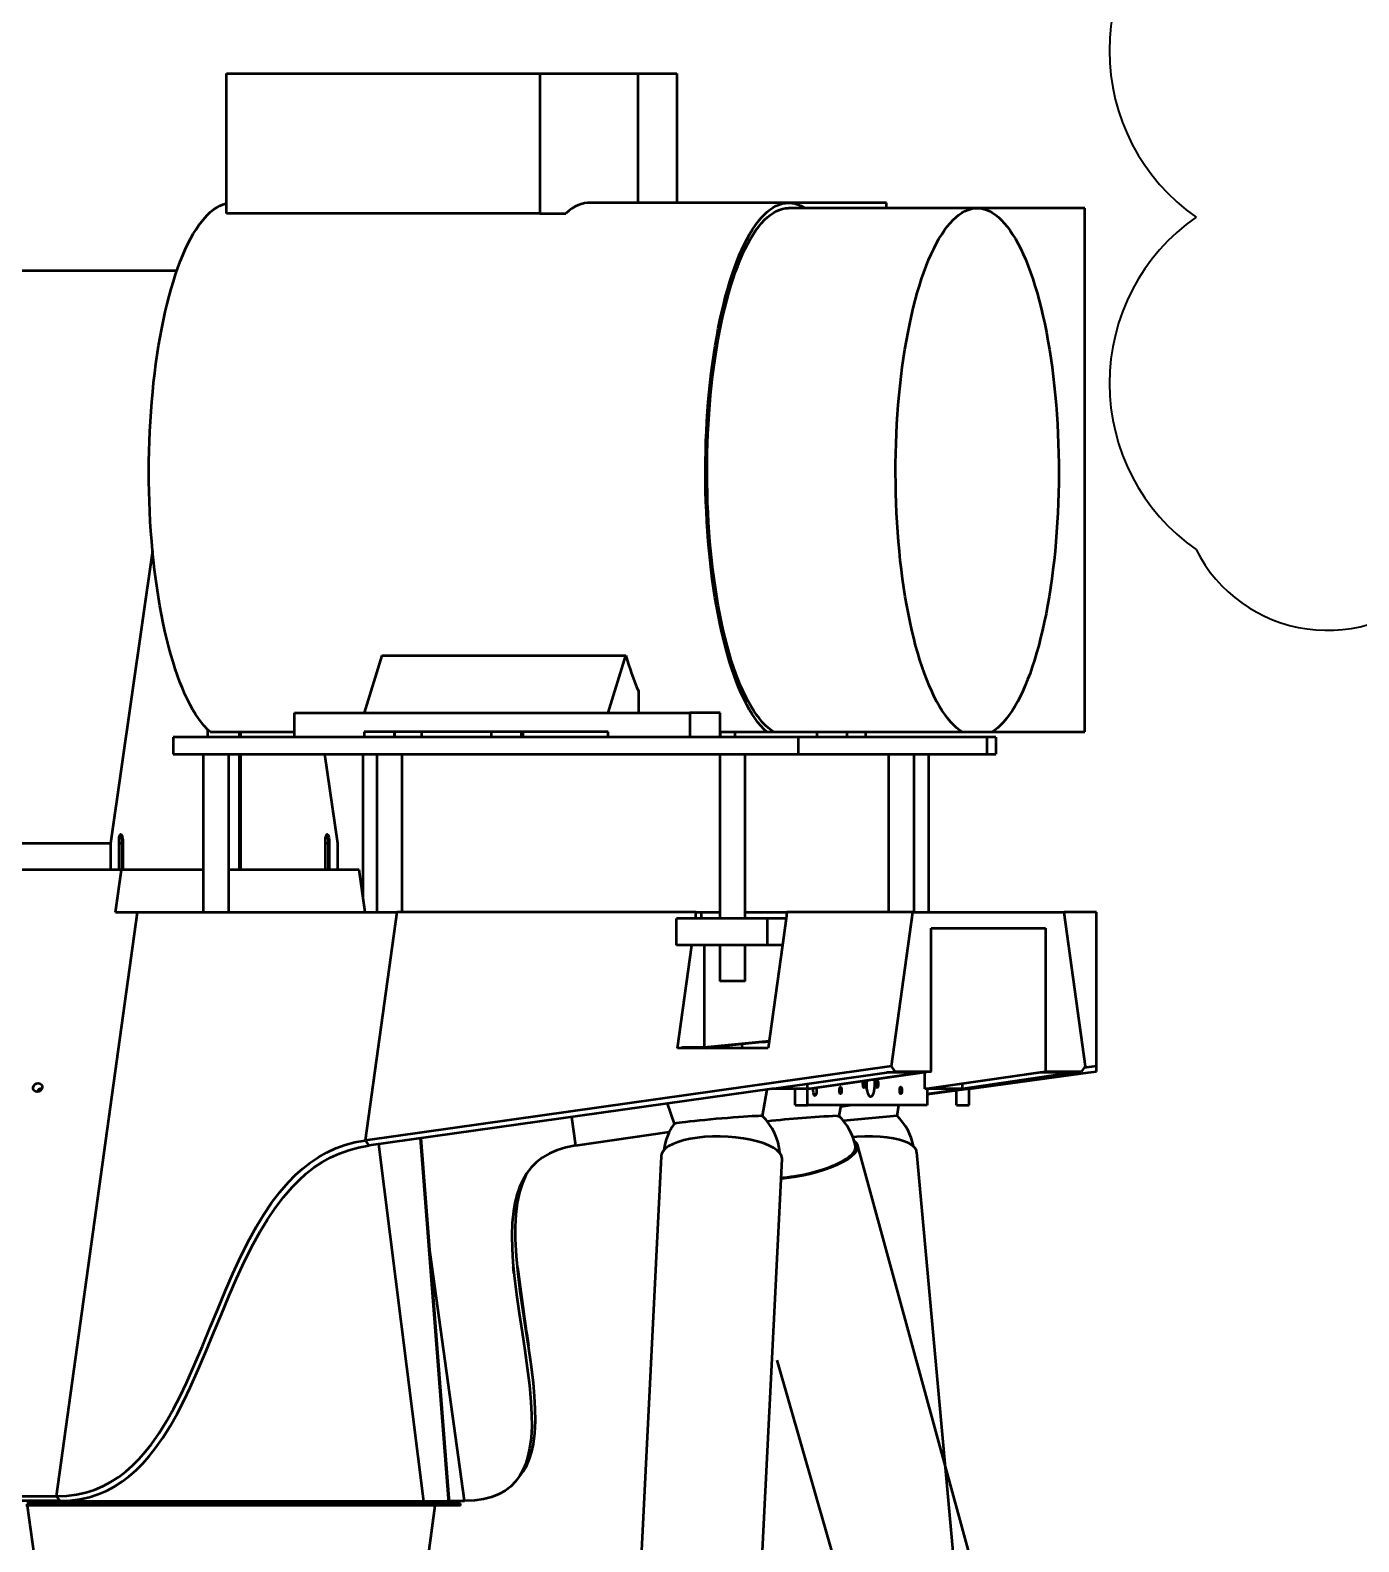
# Model space of a CAD drawing. Header units: inches. Extents: x 0 to 1408, y 0 to 1088.
# Drawn here: x 1007.5 to 1056.8, y 719 to 775.1 of the extents above; entities that cross this region are included whole.
import ezdxf

# ---------------------------------------------------------------- set-up
doc = ezdxf.new("R2010")
doc.units = ezdxf.units.IN
doc.header["$LTSCALE"] = 32
doc.header["$MEASUREMENT"] = 0
doc.linetypes.add('CENTER2', pattern=[1.125, 0.75, -0.125, 0.125, -0.125])
doc.layers.add('AM_0', color=7, linetype='Continuous', lineweight=50)
doc.layers.add('AM_6', color=140, linetype='Continuous', lineweight=35)

msp = doc.modelspace()

# ---------------------------------------------------------------- linework, layer by layer
at = {"layer": 'AM_0'}
for p, q in [((1014.743297, 768.272287), (1014.743297, 773.469137)), ((1014.743297, 773.469137), (1026.388123, 773.469137)), ((1026.388123, 773.469137), (1026.388123, 768.272287)), ((1026.388123, 773.469137), (1030.03793, 773.469137)), ((1030.03793, 773.469137), (1031.469038, 773.469137)), ((1030.03793, 768.665988), (1030.03793, 773.469137)), ((1031.469038, 773.469137), (1031.469038, 768.665988)), ((1026.388123, 768.272287), (1014.743297, 768.272287)), ((1026.388123, 768.272287), (1027.354481, 768.272287)), ((1035.626774, 768.665988), (1028.213027, 768.665988)), ((1039.264314, 768.665988), (1035.626774, 768.665988)), ((1042.628647, 768.469137), (1035.626774, 768.469137)), ((1039.264314, 768.469137), (1039.264314, 768.665988)), ((1046.626518, 768.469137), (1042.628647, 768.469137)), ((1046.626518, 749.020319), (1046.626518, 768.469137)), ((1012.907979, 766.146303), (1003.994695, 766.146303)), ((1012.005082, 755.743423), (1010.439422, 744.88646)), ((1020.521039, 751.855458), (1019.863921, 749.72898)), ((1020.521039, 751.855458), (1029.582286, 751.855458)), ((1028.925168, 749.72898), (1029.582286, 751.855458)), ((1030.044443, 750.538951), (1030.044443, 749.72898)), ((1017.280343, 748.823468), (1017.280343, 749.72898)), ((1017.280343, 749.72898), (1019.863921, 749.72898)), ((1019.863921, 749.72898), (1028.925168, 749.72898)), ((1028.925168, 749.72898), (1031.958065, 749.72898)), ((1031.958065, 749.72898), (1031.958065, 748.823468)), ((1033.077339, 749.72898), (1031.958065, 749.72898)), ((1033.077339, 748.823468), (1033.077339, 749.72898)), ((1012.767274, 748.823468), (1012.767274, 748.193547)), ((1035.982039, 748.823468), (1012.767274, 748.823468)), ((1014.052731, 748.823468), (1014.052731, 749.111839)), ((1014.142839, 749.020319), (1017.280343, 749.020319)), ((1015.23189, 748.823468), (1015.23189, 749.020319)), ((1015.269333, 749.020319), (1015.269333, 748.823468)), ((1028.925168, 749.020319), (1019.863921, 749.020319)), ((1019.863921, 749.020319), (1019.863921, 748.823468)), ((1020.983195, 748.823468), (1020.983195, 749.020319)), ((1020.988062, 749.020319), (1020.988062, 748.823468)), ((1022.00076, 748.823468), (1022.00076, 749.020319)), ((1024.584338, 749.020319), (1024.584338, 748.823468)), ((1025.703613, 748.823468), (1025.703613, 749.020319)), ((1025.760377, 749.020319), (1025.760377, 748.823468)), ((1028.925168, 748.823468), (1028.925168, 749.020319)), ((1033.077339, 749.020319), (1034.811469, 749.020319)), ((1033.082206, 749.020319), (1033.082206, 748.823468)), ((1033.645585, 748.823468), (1033.645585, 749.020319)), ((1034.811469, 749.020319), (1035.085967, 749.020319)), ((1035.085967, 749.020319), (1042.08784, 749.020319)), ((1035.982039, 748.823468), (1035.982039, 748.193547)), ((1042.989669, 748.823468), (1035.982039, 748.823468)), ((1036.678482, 749.020319), (1036.678482, 748.823468)), ((1037.797756, 748.823468), (1037.797756, 749.020319)), ((1038.476912, 749.020319), (1038.476912, 748.823468)), ((1042.08784, 749.020319), (1043.169454, 749.020319)), ((1043.319432, 748.823468), (1042.989669, 748.823468)), ((1042.989669, 748.823468), (1042.989669, 748.193547)), ((1043.169454, 749.020319), (1046.626518, 749.020319)), ((1043.319432, 748.823468), (1043.319432, 748.193547)), ((1012.767274, 748.193547), (1035.982039, 748.193547)), ((1013.885162, 748.193547), (1013.885162, 742.327405)), ((1014.830044, 742.327405), (1014.830044, 748.193547)), ((1015.23189, 743.902208), (1015.23189, 748.193547)), ((1015.269333, 748.193547), (1015.269333, 743.902208)), ((1018.882642, 744.88646), (1018.405734, 748.193547)), ((1019.815495, 748.193547), (1019.815495, 742.902475)), ((1020.333155, 748.193547), (1020.333155, 742.327405)), ((1021.278037, 742.327405), (1021.278037, 748.193547)), ((1033.072424, 748.193547), (1033.072424, 742.091185)), ((1034.017306, 742.091185), (1034.017306, 748.193547)), ((1035.982039, 748.193547), (1042.989669, 748.193547)), ((1039.337926, 748.193547), (1039.337926, 742.327405)), ((1040.282808, 742.327405), (1040.282808, 748.193547)), ((1040.839117, 742.327405), (1040.839117, 748.193547)), ((1042.989669, 748.193547), (1043.319432, 748.193547)), ((1010.439422, 744.88646), (1000.928857, 744.88646)), ((1010.439422, 744.88646), (1010.439422, 743.902208)), ((1010.761822, 743.902208), (1010.761822, 745.004571)), ((1010.858205, 744.877726), (1010.761822, 744.877726)), ((1010.858205, 745.004571), (1010.858205, 743.902208)), ((1010.858205, 745.004571), (1010.895648, 745.004571)), ((1010.895648, 745.004571), (1010.895648, 743.902208)), ((1018.426416, 743.902208), (1018.426416, 745.004571)), ((1018.5228, 744.877726), (1018.426416, 744.877726)), ((1018.5228, 745.004571), (1018.5228, 743.902208)), ((1018.5228, 745.004571), (1018.560243, 745.004571)), ((1018.560243, 745.004571), (1018.560243, 743.902208)), ((1018.882642, 743.902208), (1018.882642, 744.88646)), ((1010.843592, 743.902208), (1000.059959, 743.902208)), ((1010.624887, 742.327405), (1010.843592, 743.902208)), ((1013.885162, 743.902208), (1010.843592, 743.902208)), ((1019.676654, 743.902208), (1014.830044, 743.902208)), ((1019.895359, 742.327405), (1019.676654, 743.902208)), ((1008.437527, 720.645677), (1011.448637, 742.327405)), ((1010.624887, 742.327405), (1011.448637, 742.327405)), ((1011.448637, 742.327405), (1014.608545, 742.327405)), ((1014.608545, 742.327405), (1021.073867, 742.327405)), ((1021.073867, 742.327405), (1019.897884, 733.859652)), ((1032.194488, 742.327405), (1021.073867, 742.327405)), ((1031.464527, 741.106933), (1031.464527, 742.091185)), ((1034.834412, 742.091185), (1031.464527, 742.091185)), ((1032.161682, 742.091185), (1032.194488, 742.327405)), ((1032.194488, 742.327405), (1032.376978, 742.327405)), ((1032.376978, 742.327405), (1033.072424, 742.327405)), ((1032.376978, 742.327405), (1032.376978, 742.091185)), ((1034.017306, 742.327405), (1035.550594, 742.327405)), ((1034.834412, 742.091185), (1034.834412, 741.106933)), ((1035.531568, 742.091185), (1034.834412, 742.091185)), ((1035.531568, 742.091185), (1035.394877, 741.106933)), ((1035.564373, 742.327405), (1035.531568, 742.091185)), ((1040.24477, 742.327405), (1035.564373, 742.327405)), ((1039.451521, 736.615558), (1040.24477, 742.327405)), ((1040.24477, 742.327405), (1045.84114, 742.327405)), ((1045.84114, 742.327405), (1046.634389, 736.615558)), ((1047.059589, 742.327405), (1045.85492, 742.327405)), ((1047.059589, 736.615558), (1047.059589, 742.327405)), ((1040.913901, 741.736854), (1045.172009, 741.736854)), ((1040.913901, 736.421893), (1040.913901, 741.736854)), ((1045.172009, 741.736854), (1045.172009, 736.421893)), ((1034.834412, 741.106933), (1031.464527, 741.106933)), ((1031.494632, 737.288035), (1032.024992, 741.106933)), ((1032.486473, 741.106933), (1032.486473, 737.310937)), ((1033.072424, 741.106933), (1033.072424, 739.76835)), ((1034.017306, 739.76835), (1034.017306, 741.106933)), ((1035.394877, 741.106933), (1034.834412, 741.106933)), ((1035.394877, 741.106933), (1034.864517, 737.288035)), ((1034.017306, 739.76835), (1033.072424, 739.76835)), ((1034.899769, 737.541867), (1032.486473, 737.310937)), ((1033.896879, 737.433914), (1032.64818, 737.29642)), ((1033.909505, 737.288035), (1033.896879, 737.433914)), ((1034.864517, 737.288035), (1031.494632, 737.288035)), ((1031.657871, 737.310937), (1031.65469, 737.288035)), ((1032.486473, 737.310937), (1031.657871, 737.310937)), ((1032.570474, 737.288035), (1032.64818, 737.29642)), ((1039.451521, 736.615558), (1019.897884, 733.859652)), ((1035.0018, 735.775978), (1039.279158, 736.378832)), ((1036.323392, 735.775978), (1040.517027, 736.378832)), ((1040.913901, 736.421893), (1036.420721, 735.775978)), ((1039.279158, 736.378832), (1039.584684, 736.421893)), ((1040.517027, 736.378832), (1039.279158, 736.378832)), ((1039.584684, 736.421893), (1039.451521, 736.615558)), ((1039.584684, 736.421893), (1040.913901, 736.421893)), ((1040.678829, 735.775978), (1045.172009, 736.421893)), ((1040.678829, 735.775978), (1040.678829, 736.388101)), ((1044.969792, 736.378832), (1040.776157, 735.775978)), ((1046.207661, 736.378832), (1042.097749, 735.775978)), ((1042.33518, 735.775978), (1046.744629, 736.378832)), ((1046.207661, 736.378832), (1044.969792, 736.378832)), ((1045.172009, 736.421893), (1046.501226, 736.421893)), ((1046.501226, 736.421893), (1046.207661, 736.378832)), ((1046.634389, 736.615558), (1046.501226, 736.421893)), ((1047.059589, 736.615558), (1046.59027, 736.551393)), ((1046.744629, 736.378832), (1047.059589, 736.421893)), ((1047.059589, 736.421893), (1047.059589, 736.615558)), ((1035.0018, 735.775978), (1020.031047, 733.665988)), ((1034.660356, 734.75732), (1034.828001, 735.751483)), ((1036.323392, 735.775978), (1035.0018, 735.775978)), ((1035.874074, 735.162051), (1035.874074, 735.775978)), ((1036.323392, 735.775978), (1036.323392, 735.962244)), ((1036.420721, 735.775978), (1036.323392, 735.775978)), ((1036.323392, 735.162051), (1036.323392, 735.775978)), ((1040.776157, 735.775978), (1040.678829, 735.775978)), ((1040.776157, 735.775978), (1040.776157, 735.162051)), ((1042.097749, 735.775978), (1040.776157, 735.775978)), ((1040.776157, 735.582123), (1042.097749, 735.775978)), ((1042.33518, 735.775978), (1040.776157, 735.56283)), ((1041.862739, 735.162051), (1041.862739, 735.711386)), ((1042.097749, 735.775978), (1042.071881, 735.962244)), ((1042.33518, 735.162051), (1042.33518, 735.775978)), ((1031.111751, 735.227711), (1031.378403, 734.473258)), ((1035.874074, 735.162051), (1036.323392, 735.162051)), ((1040.776157, 735.162051), (1036.323392, 735.162051)), ((1037.507205, 734.75732), (1037.575455, 735.162051)), ((1037.56691, 735.111381), (1037.912349, 735.162051)), ((1039.65708, 734.764175), (1039.722326, 735.162051)), ((1041.862739, 735.162051), (1042.33518, 735.162051)), ((1027.56558, 734.727911), (1027.713057, 733.665988)), ((1039.65708, 734.764175), (1037.658967, 734.582333)), ((1027.713057, 733.665988), (1031.206536, 734.178422)), ((1019.897884, 733.859652), (1020.031047, 733.665988)), ((1020.391251, 733.716755), (1022.069229, 720.457326)), ((1021.944138, 733.93562), (1022.995155, 720.398271)), ((1021.962562, 733.938217), (1023.013781, 720.398271)), ((1052.263726, 682.309909), (1038.193961, 733.655071)), ((1030.89137, 733.274253), (1028.317036, 681.92909)), ((1032.81547, 681.810382), (1035.389804, 733.155545)), ((1042.183524, 713.655941), (1040.385042, 733.418813)), ((1023.593584, 720.477011), (1022.264851, 730.044655)), ((1035.192965, 725.696304), (1047.850678, 681.429564)), ((1025.509319, 721.222308), (1025.646858, 721.391303)), ((995.66893, 720.645677), (1008.437527, 720.645677)), ((1008.574161, 720.477011), (1008.437527, 720.645677)), ((1008.574161, 720.477011), (997.34121, 720.477011)), ((1008.273698, 720.299846), (1007.300176, 720.299846)), ((1008.273698, 720.378586), (1007.337619, 720.378586)), ((1007.348378, 720.299846), (1010.500785, 697.22898)), ((1007.806011, 720.398271), (1007.815975, 720.477011)), ((1007.806011, 720.398271), (1008.779533, 720.398271)), ((1023.444729, 720.378586), (1008.273698, 720.378586)), ((1008.273698, 720.299846), (1008.273698, 720.378586)), ((1023.444729, 720.299846), (1008.273698, 720.299846)), ((1008.779533, 720.398271), (1008.79497, 720.486248)), ((1008.800348, 720.398271), (1008.779533, 720.398271)), ((1008.806727, 720.457326), (1008.799253, 720.398271)), ((1008.800348, 720.398271), (1008.815938, 720.487125)), ((1022.986587, 720.457326), (1008.806727, 720.457326)), ((1022.99406, 720.398271), (1008.814127, 720.398271)), ((1012.912141, 720.394091), (1012.911873, 720.37813)), ((1019.345484, 697.22898), (1022.497891, 720.299846)), ((1022.497523, 720.394508), (1022.495348, 720.378586)), ((1022.50865, 720.378586), (1022.497523, 720.394508)), ((1022.986587, 720.457326), (1022.99406, 720.398271)), ((1022.995155, 720.398271), (1022.99406, 720.398271)), ((1023.013781, 720.398271), (1022.995155, 720.398271)), ((1023.007667, 720.477011), (1023.593584, 720.477011)), ((1023.444729, 720.299846), (1023.444729, 720.378586))]:
    msp.add_line(p, q, dxfattribs=at)
at = {"layer": 'AM_0', "flags": 128}
for points in [[(1014.142839, 749.020319), (1014.032157, 749.125514), (1013.922766, 749.244004), (1013.814818, 749.375624), (1013.708462, 749.520191), (1013.603848, 749.677502), (1013.501122, 749.84734), (1013.400426, 750.029467), (1013.301901, 750.223629), (1013.205683, 750.429556), (1013.111908, 750.64696), (1013.020706, 750.87554), (1012.932203, 751.114976), (1012.846524, 751.364935), (1012.763788, 751.625068), (1012.684109, 751.895013), (1012.607599, 752.174393), (1012.534365, 752.46282), (1012.464509, 752.759891), (1012.398127, 753.065193), (1012.335314, 753.378299), (1012.276155, 753.698775), (1012.220733, 754.026172), (1012.169127, 754.360035), (1012.121406, 754.699899), (1012.07764, 755.045289), (1012.037887, 755.395725), (1012.002203, 755.750719), (1011.970639, 756.109775), (1011.943238, 756.472393), (1011.920039, 756.838068), (1011.901073, 757.20629), (1011.886368, 757.576546), (1011.875943, 757.948321), (1011.869813, 758.321096), (1011.867987, 758.694351), (1011.870467, 759.067567), (1011.87725, 759.440223), (1011.888327, 759.8118), (1011.903681, 760.181781), (1011.923292, 760.549649), (1011.947132, 760.914892), (1011.975168, 761.277002), (1012.007361, 761.635473), (1012.043666, 761.989805), (1012.084033, 762.339506), (1012.128404, 762.684087), (1012.17672, 763.02307), (1012.228911, 763.35598), (1012.284905, 763.682354), (1012.344625, 764.001739), (1012.407987, 764.313687), (1012.474902, 764.617765), (1012.545278, 764.913549), (1012.619017, 765.200627), (1012.696015, 765.478599), (1012.776165, 765.747076), (1012.859356, 766.005687), (1012.945472, 766.254068), (1013.034393, 766.491876), (1013.125995, 766.718778), (1013.220149, 766.934457), (1013.316726, 767.138615), (1013.41559, 767.330965), (1013.516604, 767.511241), (1013.619627, 767.67919), (1013.724514, 767.834578), (1013.831121, 767.97719), (1013.939299, 768.106827), (1014.048896, 768.223307), (1014.159761, 768.326469), (1014.271738, 768.416168), (1014.384671, 768.49228), (1014.498404, 768.554698), (1014.612777, 768.603337), (1014.727632, 768.638127), (1014.743297, 768.641789)], [(1028.213027, 768.665988), (1028.15503, 768.664227), (1028.03912, 768.65014), (1027.923454, 768.621986), (1027.808197, 768.579804), (1027.69351, 768.523655), (1027.579554, 768.453616), (1027.466492, 768.369788), (1027.354481, 768.272287)], [(1034.811469, 749.020319), (1034.700787, 749.125514), (1034.591396, 749.244004), (1034.483447, 749.375624), (1034.377092, 749.520191), (1034.272478, 749.677502), (1034.169752, 749.84734), (1034.069056, 750.029467), (1033.97053, 750.223629), (1033.874313, 750.429556), (1033.780538, 750.64696), (1033.689336, 750.87554), (1033.600833, 751.114976), (1033.515154, 751.364935), (1033.432417, 751.625068), (1033.352739, 751.895013), (1033.276229, 752.174393), (1033.202995, 752.46282), (1033.133139, 752.759891), (1033.066757, 753.065193), (1033.003943, 753.378299), (1032.944784, 753.698775), (1032.889363, 754.026172), (1032.837756, 754.360035), (1032.790036, 754.699899), (1032.746269, 755.045289), (1032.706516, 755.395725), (1032.670833, 755.750719), (1032.639269, 756.109775), (1032.611868, 756.472393), (1032.588669, 756.838068), (1032.569703, 757.20629), (1032.554997, 757.576546), (1032.544572, 757.948321), (1032.538443, 758.321096), (1032.536617, 758.694351), (1032.539097, 759.067567), (1032.54588, 759.440223), (1032.556956, 759.8118), (1032.572311, 760.181781), (1032.591922, 760.549649), (1032.615762, 760.914892), (1032.643798, 761.277002), (1032.675991, 761.635473), (1032.712296, 761.989805), (1032.752663, 762.339506), (1032.797034, 762.684087), (1032.845349, 763.02307), (1032.89754, 763.35598), (1032.953535, 763.682354), (1033.013255, 764.001739), (1033.076616, 764.313687), (1033.143532, 764.617765), (1033.213908, 764.913549), (1033.287646, 765.200627), (1033.364645, 765.478599), (1033.444795, 765.747076), (1033.527986, 766.005687), (1033.614102, 766.254068), (1033.703023, 766.491876), (1033.794625, 766.718778), (1033.888779, 766.934457), (1033.985356, 767.138615), (1034.08422, 767.330965), (1034.185234, 767.511241), (1034.288256, 767.67919), (1034.393144, 767.834578), (1034.499751, 767.97719), (1034.607929, 768.106827), (1034.717526, 768.223307), (1034.82839, 768.326469), (1034.940367, 768.416168), (1035.053301, 768.49228), (1035.167034, 768.554698), (1035.281407, 768.603337), (1035.396262, 768.638127), (1035.511438, 768.65902), (1035.626774, 768.665988), (1035.742111, 768.65902), (1035.857287, 768.638127), (1035.972141, 768.603337), (1036.086515, 768.554698), (1036.200247, 768.49228), (1036.236898, 768.469137)], [(1035.085967, 749.020319), (1034.974613, 749.092702), (1034.864176, 749.178543), (1034.75481, 749.277721), (1034.64667, 749.390096), (1034.539908, 749.51551), (1034.434674, 749.653787), (1034.331116, 749.804733), (1034.229379, 749.968134), (1034.129606, 750.143763), (1034.031938, 750.331372), (1033.936511, 750.530696), (1033.843461, 750.741457), (1033.752918, 750.963357), (1033.665008, 751.196084), (1033.579857, 751.439313), (1033.497582, 751.692699), (1033.418301, 751.955889), (1033.342124, 752.228511), (1033.269159, 752.510182), (1033.199508, 752.800506), (1033.133269, 753.099076), (1033.070535, 753.405471), (1033.011394, 753.71926), (1032.95593, 754.040004), (1032.904221, 754.36725), (1032.856338, 754.700539), (1032.81235, 755.039402), (1032.772318, 755.383364), (1032.736299, 755.731939), (1032.704343, 756.084639), (1032.676495, 756.440968), (1032.652794, 756.800425), (1032.633274, 757.162504), (1032.617962, 757.526696), (1032.606879, 757.89249), (1032.600041, 758.259371), (1032.597459, 758.626824), (1032.599134, 758.994332), (1032.605066, 759.361378), (1032.615245, 759.727447), (1032.629657, 760.092024), (1032.648283, 760.454596), (1032.671095, 760.814654), (1032.698063, 761.171691), (1032.729147, 761.525206), (1032.764304, 761.874702), (1032.803486, 762.219688), (1032.846636, 762.559677), (1032.893694, 762.894194), (1032.944594, 763.222767), (1032.999264, 763.544934), (1033.057628, 763.860243), (1033.119603, 764.16825), (1033.185103, 764.468523), (1033.254035, 764.760639), (1033.326303, 765.044188), (1033.401804, 765.31877), (1033.480433, 765.584001), (1033.562079, 765.839507), (1033.646627, 766.084929), (1033.733959, 766.319923), (1033.823952, 766.544157), (1033.916479, 766.757316), (1034.01141, 766.959102), (1034.108612, 767.14923), (1034.207948, 767.327432), (1034.309278, 767.49346), (1034.412461, 767.647078), (1034.51735, 767.788072), (1034.623799, 767.916242), (1034.731658, 768.03141), (1034.840775, 768.133412), (1034.950997, 768.222106), (1035.062169, 768.297366), (1035.174135, 768.359088), (1035.286737, 768.407184), (1035.399817, 768.441586), (1035.513216, 768.462247), (1035.626774, 768.469137)], [(1042.08784, 749.020319), (1041.976486, 749.092702), (1041.866048, 749.178543), (1041.756683, 749.277721), (1041.648543, 749.390096), (1041.541781, 749.51551), (1041.436547, 749.653787), (1041.332989, 749.804733), (1041.231251, 749.968134), (1041.131479, 750.143763), (1041.03381, 750.331372), (1040.938384, 750.530696), (1040.845334, 750.741457), (1040.75479, 750.963357), (1040.666881, 751.196084), (1040.581729, 751.439313), (1040.499455, 751.692699), (1040.420174, 751.955889), (1040.343997, 752.228511), (1040.271032, 752.510182), (1040.201381, 752.800506), (1040.135142, 753.099076), (1040.072408, 753.405471), (1040.013267, 753.71926), (1039.957803, 754.040004), (1039.906093, 754.36725), (1039.858211, 754.700539), (1039.814223, 755.039402), (1039.774191, 755.383364), (1039.738172, 755.731939), (1039.706216, 756.084639), (1039.678368, 756.440968), (1039.654667, 756.800425), (1039.635147, 757.162504), (1039.619834, 757.526696), (1039.608752, 757.89249), (1039.601914, 758.259371), (1039.599331, 758.626824), (1039.601007, 758.994332), (1039.606938, 759.361378), (1039.617117, 759.727447), (1039.63153, 760.092024), (1039.650156, 760.454596), (1039.672968, 760.814654), (1039.699935, 761.171691), (1039.73102, 761.525206), (1039.766177, 761.874702), (1039.805358, 762.219688), (1039.848508, 762.559677), (1039.895566, 762.894194), (1039.946467, 763.222767), (1040.001137, 763.544934), (1040.059501, 763.860243), (1040.121476, 764.16825), (1040.186976, 764.468523), (1040.255908, 764.760639), (1040.328176, 765.044188), (1040.403677, 765.31877), (1040.482306, 765.584001), (1040.563952, 765.839507), (1040.6485, 766.084929), (1040.735832, 766.319923), (1040.825825, 766.544157), (1040.918352, 766.757316), (1041.013283, 766.959102), (1041.110485, 767.14923), (1041.209821, 767.327432), (1041.311151, 767.49346), (1041.414334, 767.647078), (1041.519223, 767.788072), (1041.625672, 767.916242), (1041.733531, 768.03141), (1041.842648, 768.133412), (1041.95287, 768.222106), (1042.064042, 768.297366), (1042.176008, 768.359088), (1042.28861, 768.407184), (1042.401689, 768.441586), (1042.515088, 768.462247), (1042.628647, 768.469137), (1042.742206, 768.462247), (1042.855604, 768.441586), (1042.968684, 768.407184), (1043.081286, 768.359088), (1043.193252, 768.297366), (1043.304424, 768.222106), (1043.414646, 768.133412), (1043.523763, 768.03141), (1043.631622, 767.916242), (1043.738071, 767.788072), (1043.84296, 767.647078), (1043.946143, 767.49346), (1044.047473, 767.327432), (1044.146809, 767.14923), (1044.244011, 766.959102), (1044.338942, 766.757316), (1044.431469, 766.544157), (1044.521462, 766.319923), (1044.608794, 766.084929), (1044.693342, 765.839507), (1044.774988, 765.584001), (1044.853617, 765.31877), (1044.929118, 765.044188), (1045.001386, 764.760639), (1045.070318, 764.468523), (1045.135818, 764.16825), (1045.197793, 763.860243), (1045.256157, 763.544934), (1045.310827, 763.222767), (1045.361727, 762.894194), (1045.408786, 762.559677), (1045.451936, 762.219688), (1045.491117, 761.874702), (1045.526274, 761.525206), (1045.557359, 761.171691), (1045.584326, 760.814654), (1045.607138, 760.454596), (1045.625764, 760.092024), (1045.640176, 759.727447), (1045.650356, 759.361378), (1045.656287, 758.994332), (1045.657963, 758.626824), (1045.65538, 758.259371), (1045.648542, 757.89249), (1045.63746, 757.526696), (1045.622147, 757.162504), (1045.602627, 756.800425), (1045.578926, 756.440968), (1045.551078, 756.084639), (1045.519122, 755.731939), (1045.483103, 755.383364), (1045.443071, 755.039402), (1045.399083, 754.700539), (1045.351201, 754.36725), (1045.299491, 754.040004), (1045.244027, 753.71926), (1045.184886, 753.405471), (1045.122152, 753.099076), (1045.055913, 752.800506), (1044.986262, 752.510182), (1044.913297, 752.228511), (1044.83712, 751.955889), (1044.757839, 751.692699), (1044.675565, 751.439313), (1044.590413, 751.196084), (1044.502504, 750.963357), (1044.41196, 750.741457), (1044.31891, 750.530696), (1044.223483, 750.331372), (1044.125815, 750.143763), (1044.026042, 749.968134), (1043.924305, 749.804733), (1043.820747, 749.653787), (1043.715513, 749.51551), (1043.608751, 749.390096), (1043.500611, 749.277721), (1043.391245, 749.178543), (1043.280808, 749.092702), (1043.169454, 749.020319)], [(1010.761822, 745.004571), (1010.766915, 745.087435), (1010.78142, 745.157684), (1010.803128, 745.204623), (1010.828735, 745.221106), (1010.854341, 745.204623), (1010.87605, 745.157684), (1010.890555, 745.087435), (1010.895648, 745.004571)], [(1010.810013, 745.209055), (1010.816898, 745.204623), (1010.838606, 745.157684), (1010.853111, 745.087435), (1010.858205, 745.004571)], [(1018.426416, 745.004571), (1018.43151, 745.087435), (1018.446015, 745.157684), (1018.467723, 745.204623), (1018.49333, 745.221106), (1018.518936, 745.204623), (1018.540644, 745.157684), (1018.555149, 745.087435), (1018.560243, 745.004571)], [(1018.474608, 745.209055), (1018.481493, 745.204623), (1018.503201, 745.157684), (1018.517706, 745.087435), (1018.5228, 745.004571)], [(1007.905493, 735.822404), (1007.884079, 735.760564), (1007.840273, 735.708138), (1007.780745, 735.673109), (1007.714557, 735.660808), (1007.651785, 735.673109), (1007.601987, 735.708138), (1007.572742, 735.760564), (1007.568505, 735.822404), (1007.589919, 735.884244), (1007.633724, 735.93667), (1007.693253, 735.971699), (1007.759441, 735.984), (1007.822213, 735.971699), (1007.872011, 735.93667), (1007.901256, 735.884244), (1007.905493, 735.822404)], [(1007.894275, 735.790008), (1007.892604, 735.790336), (1007.826415, 735.778035), (1007.766887, 735.743005), (1007.723081, 735.69058), (1007.712885, 735.661136)], [(1036.664041, 735.713232), (1036.659411, 735.637901), (1036.646224, 735.574038), (1036.62649, 735.531366), (1036.603211, 735.516382), (1036.579932, 735.531366), (1036.560198, 735.574038), (1036.547011, 735.637901), (1036.542381, 735.713232), (1036.547011, 735.788563), (1036.548196, 735.794303)], [(1036.655054, 735.809664), (1036.659411, 735.788563), (1036.664041, 735.713232)], [(1037.592594, 735.713232), (1037.589517, 735.663159), (1037.580752, 735.62071), (1037.567634, 735.592346), (1037.552161, 735.582385), (1037.536687, 735.592346), (1037.52357, 735.62071), (1037.514805, 735.663159), (1037.511727, 735.713232), (1037.514805, 735.763305), (1037.52357, 735.805754), (1037.536687, 735.834118), (1037.552161, 735.844078), (1037.567634, 735.834118), (1037.580752, 735.805754), (1037.589517, 735.763305), (1037.592594, 735.713232)], [(1038.470695, 735.949452), (1038.467454, 735.89672), (1038.458224, 735.852016), (1038.444409, 735.822146), (1038.428114, 735.811657), (1038.411819, 735.822146), (1038.398005, 735.852016), (1038.388775, 735.89672), (1038.385533, 735.949452), (1038.388775, 736.002184), (1038.398005, 736.046888), (1038.404611, 736.061171)], [(1038.817427, 735.949452), (1038.814622, 735.857284), (1038.806314, 735.768657), (1038.792823, 735.686978), (1038.774667, 735.615386), (1038.752544, 735.556632), (1038.727304, 735.512974), (1038.699917, 735.486089), (1038.671435, 735.477011), (1038.642953, 735.486089), (1038.615566, 735.512974), (1038.590326, 735.556632), (1038.568203, 735.615386), (1038.550047, 735.686978), (1038.536556, 735.768657), (1038.528248, 735.857284), (1038.525443, 735.949452), (1038.528248, 736.041621), (1038.531794, 736.079455)], [(1038.807362, 736.119069), (1038.814622, 736.041621), (1038.817427, 735.949452)], [(1038.957336, 735.949452), (1038.954095, 735.89672), (1038.944865, 735.852016), (1038.93105, 735.822146), (1038.914755, 735.811657), (1038.89846, 735.822146), (1038.884646, 735.852016), (1038.875416, 735.89672), (1038.872174, 735.949452), (1038.875416, 736.002184), (1038.884646, 736.046888), (1038.89846, 736.076759), (1038.914755, 736.087248), (1038.93105, 736.076759), (1038.944865, 736.046888), (1038.954095, 736.002184), (1038.957336, 735.949452)], [(1039.831143, 735.713232), (1039.828065, 735.663159), (1039.8193, 735.62071), (1039.806182, 735.592346), (1039.790709, 735.582385), (1039.775236, 735.592346), (1039.762118, 735.62071), (1039.753353, 735.663159), (1039.750275, 735.713232), (1039.753353, 735.763305), (1039.762118, 735.805754), (1039.775236, 735.834118), (1039.790709, 735.844078), (1039.806182, 735.834118), (1039.8193, 735.805754), (1039.828065, 735.763305), (1039.831143, 735.713232)], [(1034.579326, 734.764175), (1034.499551, 734.762898), (1034.39445, 734.759089), (1034.265821, 734.752813), (1034.115867, 734.744177), (1033.947151, 734.733329), (1033.762562, 734.720455), (1033.565258, 734.705776), (1033.358613, 734.689541), (1033.146165, 734.672029), (1032.931548, 734.65354), (1032.718435, 734.63439), (1032.510471, 734.614906), (1032.311216, 734.595423), (1032.124078, 734.576273), (1031.952259, 734.557784), (1031.7987, 734.540272), (1031.666027, 734.524037), (1031.556511, 734.509357), (1031.472026, 734.496483), (1031.414017, 734.485636), (1031.383477, 734.477), (1031.38239, 734.474324)], [(1034.657367, 734.757784), (1034.657897, 734.759089), (1034.632411, 734.762898), (1034.579326, 734.764175)], [(1037.426176, 734.764175), (1037.479261, 734.762898), (1037.504747, 734.759089), (1037.504217, 734.757784)], [(1035.386174, 733.155682), (1035.389267, 733.181692), (1035.363057, 733.285398), (1035.298819, 733.387898), (1035.197654, 733.487438), (1035.061292, 733.582315), (1034.892066, 733.670905), (1034.692872, 733.751692), (1034.467118, 733.823295), (1034.218666, 733.884488), (1033.951769, 733.934225), (1033.670991, 733.971653), (1033.381139, 733.996133), (1033.08717, 734.007246), (1032.794116, 734.004802), (1032.506989, 733.988842), (1032.230704, 733.95964), (1031.969987, 733.917695), (1031.729299, 733.863725), (1031.512759, 733.798654), (1031.324072, 733.723594), (1031.166465, 733.639831), (1031.042637, 733.548796), (1030.954704, 733.452049), (1030.904173, 733.351244), (1030.895001, 733.274116)], [(1040.380966, 733.418407), (1040.369497, 733.487438), (1040.314884, 733.582315), (1040.223133, 733.670905), (1040.095811, 733.751692), (1039.935099, 733.823295), (1039.743746, 733.884488), (1039.525026, 733.934225), (1039.282682, 733.971653), (1039.020859, 733.996133), (1038.744038, 734.007246), (1038.456956, 734.004802), (1038.164524, 733.988842), (1038.010087, 733.973439)], [(1008.437527, 720.645677), (1008.815981, 720.661519), (1009.176461, 720.708186), (1009.519751, 720.784387), (1009.846637, 720.888832), (1010.157902, 721.020231), (1010.454331, 721.177293), (1010.736708, 721.358729), (1011.005819, 721.563247), (1011.262447, 721.789558), (1011.507378, 722.036371), (1011.741395, 722.302397), (1011.965284, 722.586344), (1012.251613, 722.993934), (1012.522968, 723.428433), (1012.781254, 723.88671), (1013.028375, 724.365631), (1013.266235, 724.862065), (1013.566894, 725.533414), (1013.859215, 726.222389), (1014.147477, 726.921955), (1014.422779, 727.59314), (1014.701999, 728.261447), (1014.988857, 728.92076), (1015.287073, 729.56496), (1015.600367, 730.187929), (1015.859528, 730.658525), (1016.132099, 731.109269), (1016.419883, 731.537195), (1016.724685, 731.939333), (1017.04831, 732.312718), (1017.307116, 732.574627), (1017.578545, 732.817039), (1017.86338, 733.038665), (1018.162408, 733.238214), (1018.476412, 733.414396), (1018.806178, 733.565922), (1019.152488, 733.6915), (1019.516129, 733.78984), (1019.897884, 733.859652)], [(1008.574161, 720.477011), (1008.95217, 720.492823), (1009.312253, 720.539399), (1009.655192, 720.615453), (1009.981769, 720.719695), (1010.292768, 720.85084), (1010.58897, 721.007598), (1010.871157, 721.188682), (1011.140114, 721.392804), (1011.396621, 721.618677), (1011.641461, 721.865013), (1011.875417, 722.130525), (1012.099272, 722.413923), (1012.385594, 722.820725), (1012.656982, 723.254386), (1012.915335, 723.711779), (1013.162553, 724.189778), (1013.400536, 724.685256), (1013.701383, 725.355314), (1013.993916, 726.042966), (1014.2824, 726.74119), (1014.557914, 727.411091), (1014.837336, 728.078122), (1015.124376, 728.736179), (1015.422744, 729.379155), (1015.736151, 730.000944), (1015.995367, 730.470652), (1016.267956, 730.920549), (1016.555719, 731.347673), (1016.860455, 731.749063), (1017.183964, 732.121758), (1017.442645, 732.383185), (1017.713917, 732.625155), (1017.99856, 732.846381), (1018.297357, 733.045575), (1018.611092, 733.221448), (1018.940546, 733.372714), (1019.286501, 733.498084), (1019.64974, 733.596272), (1020.031047, 733.665988)], [(1027.713057, 733.665988), (1027.355833, 733.596272), (1027.033752, 733.498084), (1026.745276, 733.372714), (1026.488867, 733.221448), (1026.262985, 733.045575), (1026.066092, 732.846381), (1025.896649, 732.625155), (1025.753117, 732.383185), (1025.633958, 732.121758), (1025.537632, 731.842161), (1025.4626, 731.545684), (1025.407325, 731.233612), (1025.361452, 730.791887), (1025.344749, 730.327447), (1025.353482, 729.843418), (1025.383913, 729.342926), (1025.432307, 728.829099), (1025.516613, 728.141277), (1025.616928, 727.442968), (1025.724862, 726.74119), (1025.827291, 726.074527), (1025.921722, 725.417207), (1026.00086, 724.775335), (1026.057407, 724.155018), (1026.081236, 723.686726), (1026.083075, 723.238471), (1026.059386, 722.813216), (1026.006628, 722.413923), (1025.945143, 722.130525), (1025.863404, 721.865013), (1025.759875, 721.618677), (1025.633014, 721.392804), (1025.481285, 721.188682), (1025.303148, 721.007598), (1025.097063, 720.85084), (1024.861494, 720.719695), (1024.5949, 720.615453), (1024.295743, 720.539399), (1023.962484, 720.492823), (1023.593584, 720.477011)], [(1035.371112, 732.447212), (1035.546094, 732.464092), (1035.832582, 732.503845), (1036.121718, 732.555765), (1036.408558, 732.618963), (1036.688191, 732.692357), (1036.955835, 732.774692), (1037.206909, 732.86456), (1037.437118, 732.960421), (1037.642522, 733.060637), (1037.819607, 733.163493), (1037.965343, 733.267228), (1038.077237, 733.370067), (1038.153374, 733.470252), (1038.19245, 733.566067), (1038.193799, 733.655874), (1038.157396, 733.738136), (1038.083864, 733.811445), (1038.060354, 733.825005)], [(1038.038336, 733.411142), (1038.07578, 733.467441), (1038.101281, 733.523574), (1038.113506, 733.577454), (1038.112716, 733.628222), (1038.109844, 733.63831)], [(1035.371799, 732.473229), (1035.422493, 732.477352), (1035.581777, 732.494629), (1035.719224, 732.512674), (1035.833459, 732.529809), (1035.984547, 732.555437), (1036.123684, 732.581974), (1036.250342, 732.608593), (1036.398079, 732.642683), (1036.533714, 732.676939), (1036.657122, 732.710678), (1036.798189, 732.752451), (1036.925084, 732.79315), (1037.038166, 732.832139), (1037.168436, 732.880622), (1037.281628, 732.926211), (1037.378831, 732.96831), (1037.484185, 733.017584), (1037.58045, 733.06655), (1037.666026, 733.113957), (1037.765996, 733.175337), (1037.850599, 733.23415), (1037.925488, 733.294029), (1037.987799, 733.352784), (1038.038336, 733.411142)], [(1025.644799, 721.392522), (1025.771495, 721.563247), (1025.898355, 721.789558), (1026.001842, 722.036371), (1026.083499, 722.302397), (1026.144866, 722.586344), (1026.198091, 722.993934), (1026.221195, 723.428433), (1026.217918, 723.88671), (1026.192005, 724.365631), (1026.147197, 724.862065), (1026.066191, 725.533414), (1025.967607, 726.222389), (1025.859847, 726.921955), (1025.756148, 727.59314), (1025.659057, 728.261447), (1025.575883, 728.92076), (1025.513936, 729.56496), (1025.480525, 730.187929), (1025.479055, 730.658525), (1025.50326, 731.109269), (1025.556685, 731.537195), (1025.642877, 731.939333), (1025.76538, 732.312718), (1025.88453, 732.574627), (1025.975171, 732.727674)], [(1011.879567, 720.378201), (1011.879249, 720.39749), (1011.879242, 720.397915)]]:
    msp.add_lwpolyline(points, dxfattribs=at)
at = {"layer": 'AM_0'}
for centre, radius, start, end in [((1040.24152, 754.857981), 11.074042, 195.731619, 202.9553655), ((1036.105704, 717.078161), 20.475243, 93.3859395, 96.1929964), ((1038.233224, 735.966262), 0.238066, 355.9509565, 25.1685647), ((1033.140587, 733.214899), 2.165354, 4.7875506, 45.4857498), ((1038.983179, 698.161624), 36.635652, 92.435785, 96.5083406), ((1035.987437, 733.214899), 2.165354, 11.2815543, 45.4857498), ((1038.144301, 733.214899), 2.165354, 11.1429963, 45.6829569), ((1033.140587, 733.214899), 2.165354, 144.3840084, 172.4229373), ((1000.65518, 726.405276), 24.894831, 5.8217905, 6.3366518), ((1161.009165, 746.790275), 136.598892, 187.41676705, 188.65745224)]:
    msp.add_arc(centre, radius, start, end, dxfattribs=at)
at = {"layer": 'AM_6', "linetype": 'CENTER2'}
msp.add_lwpolyline([(1050.755469, 792.088574, 0.52056705), (1050.755469, 780.498864, 0.52056705), (1050.755469, 768.135511, 0.52056705), (1050.755469, 755.789858, 0.52056705), (1059.655365, 754.537772, 0.52056705), (1074.139145, 754.537772, 0.52056705), (1084.343924, 754.537772, 0.52056705), (1100.332876, 754.537772, 0.52056705), (1117.837988, 754.537772, 0.52056705), (1131.671195, 758.925336, 0.52056705), (1131.671195, 778.597872, 0.52056705), (1131.671195, 789.950758, 0.52056705), (1121.098967, 792.088574, 0.52056705), (1110.177613, 792.088574, 0.52056705), (1100.177003, 792.088574, 0.52056705), (1085.238193, 792.088574, 0.52056705), (1066.586195, 792.088574, 0.52056705)], format="xyb", close=True, dxfattribs=at)

doc.saveas('drawing.dxf')
